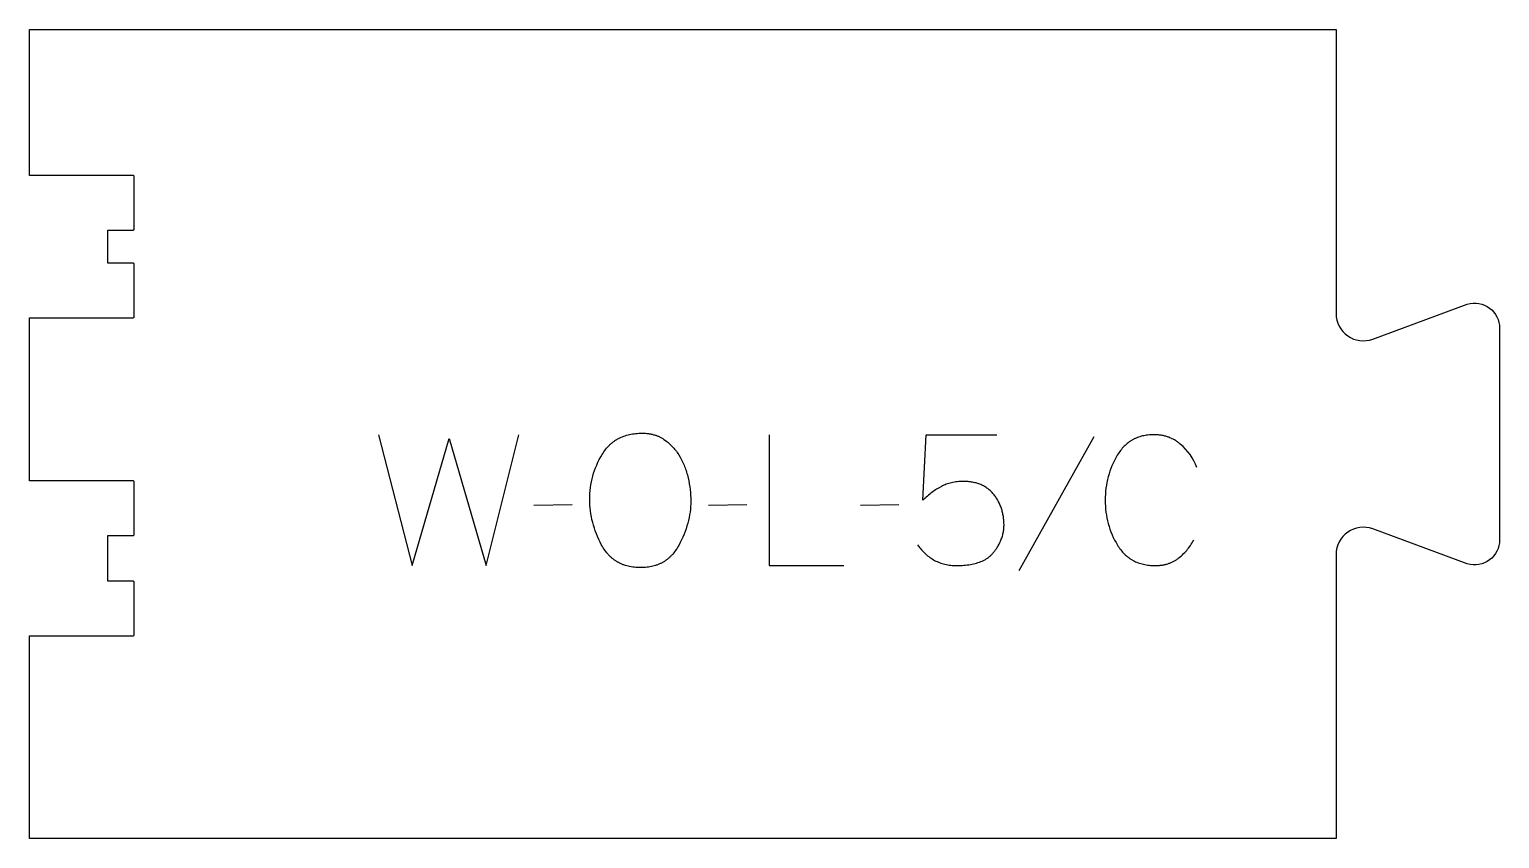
# Model space of a CAD drawing. Extents: x -159 to 178, y -93 to 93.
import ezdxf

# ---------------------------------------------------------------- set-up
doc = ezdxf.new("R2010")
doc.units = 0
doc.layers.add('1_ANYTOOL_1MMDEEP_LABELS_S', color=2, linetype='CONTINUOUS')
doc.layers.add('4_ANYTOOL_CUTTHROUGH_OUTSI', color=5, linetype='CONTINUOUS')

msp = doc.modelspace()

# ---------------------------------------------------------------- linework, layer by layer
at = {"layer": '1_ANYTOOL_1MMDEEP_LABELS_S'}
for p, q in [((84.62, -0.47), (67.43, -31.24)), ((-34.95, -16.11), (-43.74, -16.2)), ((5.08, -16.11), (-3.71, -16.2)), ((39.96, -16.11), (31.18, -16.2))]:
    msp.add_line(p, q, dxfattribs=at)
msp.add_lwpolyline([(-18.88, 0.34), (-18.51, 0.34), (-18.14, 0.32), (-17.79, 0.29), (-17.61, 0.27), (-17.44, 0.25), (-17.26, 0.22), (-17.09, 0.2), (-16.92, 0.17), (-16.76, 0.13), (-16.59, 0.1), (-16.43, 0.06), (-16.27, 0.01), (-16.11, -0.03), (-15.95, -0.08), (-15.79, -0.13), (-15.64, -0.19), (-15.48, -0.24), (-15.33, -0.3), (-15.18, -0.37), (-15.03, -0.43), (-14.89, -0.5), (-14.74, -0.57), (-14.6, -0.65), (-14.46, -0.73), (-14.32, -0.81), (-14.18, -0.89), (-14.05, -0.98), (-13.91, -1.06), (-13.52, -1.34), (-13.27, -1.53), (-13.02, -1.73), (-12.78, -1.94), (-12.54, -2.15), (-12.31, -2.36), (-12.09, -2.59), (-11.87, -2.82), (-11.66, -3.05), (-11.46, -3.3), (-11.26, -3.55), (-11.06, -3.8), (-10.88, -4.06), (-10.7, -4.33), (-10.52, -4.6), (-10.18, -5.17), (-10.02, -5.46), (-9.86, -5.75), (-9.71, -6.05), (-9.57, -6.35), (-9.43, -6.66), (-9.3, -6.96), (-9.17, -7.28), (-9.05, -7.59), (-8.94, -7.91), (-8.83, -8.23), (-8.73, -8.56), (-8.63, -8.89), (-8.54, -9.22), (-8.46, -9.56), (-8.23, -10.58), (-8.1, -11.26), (-7.99, -11.93), (-7.9, -12.59), (-7.83, -13.24), (-7.78, -13.89), (-7.75, -14.54), (-7.74, -15.17), (-7.75, -15.81), (-7.78, -16.45), (-7.84, -17.08), (-7.91, -17.72), (-8.01, -18.36), (-8.13, -19), (-8.27, -19.63), (-8.43, -20.27), (-8.62, -20.91), (-8.83, -21.55), (-9.05, -22.18), (-9.3, -22.82), (-9.58, -23.46), (-9.87, -24.1), (-10.19, -24.73), (-10.52, -25.37), (-10.7, -25.69), (-10.88, -25.99), (-11.07, -26.28), (-11.26, -26.57), (-11.46, -26.84), (-11.67, -27.1), (-11.88, -27.36), (-12.1, -27.6), (-12.21, -27.72), (-12.32, -27.84), (-12.44, -27.95), (-12.55, -28.06), (-12.67, -28.17), (-12.79, -28.28), (-12.91, -28.38), (-13.03, -28.48), (-13.16, -28.58), (-13.28, -28.67), (-13.41, -28.77), (-13.54, -28.86), (-13.67, -28.95), (-13.8, -29.03), (-13.93, -29.12), (-14.07, -29.2), (-14.21, -29.27), (-14.34, -29.35), (-14.48, -29.42), (-14.63, -29.5), (-14.77, -29.56), (-14.91, -29.63), (-15.06, -29.69), (-15.21, -29.75), (-15.36, -29.81), (-15.51, -29.87), (-15.66, -29.92), (-15.81, -29.97), (-16.13, -30.07), (-16.45, -30.15), (-16.77, -30.23), (-17.1, -30.29), (-17.44, -30.35), (-17.78, -30.39), (-18.13, -30.43), (-18.49, -30.45), (-18.85, -30.47), (-19.22, -30.47), (-19.61, -30.47), (-19.98, -30.45), (-20.35, -30.43), (-20.71, -30.39), (-21.07, -30.34), (-21.42, -30.29), (-21.76, -30.22), (-22.1, -30.15), (-22.43, -30.06), (-22.75, -29.97), (-22.91, -29.91), (-23.07, -29.86), (-23.22, -29.8), (-23.38, -29.74), (-23.53, -29.68), (-23.68, -29.62), (-23.83, -29.55), (-23.98, -29.48), (-24.12, -29.41), (-24.27, -29.33), (-24.41, -29.25), (-24.55, -29.18), (-24.69, -29.09), (-24.83, -29.01), (-24.96, -28.92), (-25.1, -28.83), (-25.23, -28.74), (-25.36, -28.64), (-25.49, -28.55), (-25.62, -28.45), (-25.74, -28.34), (-25.87, -28.24), (-25.99, -28.13), (-26.11, -28.02), (-26.23, -27.91), (-26.35, -27.79), (-26.46, -27.67), (-26.58, -27.55), (-26.69, -27.43), (-26.8, -27.31), (-27.02, -27.05), (-27.23, -26.78), (-27.43, -26.5), (-27.63, -26.21), (-27.82, -25.91), (-28, -25.6), (-28.18, -25.29), (-28.51, -24.64), (-28.82, -23.99), (-29.11, -23.34), (-29.38, -22.69), (-29.63, -22.04), (-29.85, -21.39), (-30.06, -20.74), (-30.24, -20.09), (-30.4, -19.44), (-30.54, -18.79), (-30.66, -18.14), (-30.75, -17.48), (-30.83, -16.83), (-30.88, -16.18), (-30.91, -15.52), (-30.92, -14.87), (-30.91, -14.18), (-30.88, -13.49), (-30.82, -12.81), (-30.74, -12.13), (-30.64, -11.46), (-30.52, -10.8), (-30.37, -10.14), (-30.21, -9.49), (-30.02, -8.85), (-29.8, -8.21), (-29.57, -7.58), (-29.31, -6.95), (-29.03, -6.33), (-28.73, -5.71), (-28.4, -5.1), (-28.05, -4.5), (-27.87, -4.2), (-27.67, -3.91), (-27.48, -3.63), (-27.27, -3.36), (-27.06, -3.1), (-26.84, -2.85), (-26.62, -2.61), (-26.39, -2.38), (-26.27, -2.27), (-26.15, -2.16), (-26.03, -2.05), (-25.9, -1.95), (-25.78, -1.84), (-25.65, -1.74), (-25.53, -1.64), (-25.4, -1.55), (-25.27, -1.46), (-25.13, -1.36), (-25, -1.28), (-24.86, -1.19), (-24.72, -1.11), (-24.59, -1.02), (-24.44, -0.94), (-24.3, -0.87), (-24.16, -0.79), (-24.01, -0.72), (-23.72, -0.58), (-23.41, -0.46), (-23.1, -0.34), (-22.79, -0.23), (-22.46, -0.13), (-22.14, -0.04), (-21.8, 0.04), (-21.46, 0.11), (-21.11, 0.17), (-20.75, 0.22), (-20.39, 0.27), (-20.02, 0.3), (-19.65, 0.32), (-19.27, 0.34)], close=True, dxfattribs=at)
for points in [[(-79.31, 0), (-71.59, -30), (-63.15, -0.9), (-54.67, -30), (-47.17, 0)], [(10.22, 0), (10.22, -30), (27.32, -30)], [(44.25, -25.24), (44.46, -25.54), (44.67, -25.82), (44.89, -26.09), (45.11, -26.36), (45.34, -26.61), (45.57, -26.86), (45.8, -27.1), (46.05, -27.32), (46.29, -27.54), (46.54, -27.75), (46.8, -27.95), (47.05, -28.14), (47.32, -28.32), (47.59, -28.49), (47.86, -28.66), (48.14, -28.81), (48.42, -28.95), (48.71, -29.09), (49, -29.21), (49.29, -29.33), (49.59, -29.44), (49.9, -29.54), (50.21, -29.62), (50.52, -29.7), (50.84, -29.77), (51.17, -29.83), (51.49, -29.88), (51.83, -29.93), (52.17, -29.96), (52.51, -29.98), (52.85, -30), (53.21, -30), (53.62, -30), (54.03, -29.98), (54.43, -29.96), (54.82, -29.94), (55.21, -29.9), (55.59, -29.86), (55.97, -29.8), (56.33, -29.74), (56.69, -29.67), (57.05, -29.6), (57.4, -29.51), (57.74, -29.42), (58.07, -29.32), (58.4, -29.21), (58.72, -29.1), (59.03, -28.97), (59.19, -28.9), (59.35, -28.83), (59.5, -28.75), (59.65, -28.67), (59.8, -28.58), (59.95, -28.49), (60.09, -28.4), (60.24, -28.3), (60.38, -28.2), (60.52, -28.09), (60.66, -27.98), (60.79, -27.87), (60.93, -27.75), (61.06, -27.62), (61.19, -27.5), (61.32, -27.36), (61.44, -27.23), (61.57, -27.09), (61.69, -26.94), (61.81, -26.8), (61.93, -26.64), (62.04, -26.49), (62.16, -26.32), (62.27, -26.16), (62.38, -25.99), (62.49, -25.82), (62.6, -25.64), (62.7, -25.46), (62.91, -25.08), (63.11, -24.69), (63.22, -24.44), (63.33, -24.19), (63.43, -23.95), (63.52, -23.71), (63.6, -23.46), (63.68, -23.22), (63.75, -22.98), (63.81, -22.74), (63.87, -22.49), (63.92, -22.25), (63.96, -22.02), (63.99, -21.78), (64.01, -21.54), (64.03, -21.3), (64.04, -21.06), (64.05, -20.83), (64.05, -20.56), (64.04, -20.3), (64.03, -20.04), (64.01, -19.78), (63.99, -19.52), (63.96, -19.27), (63.93, -19.02), (63.9, -18.77), (63.86, -18.53), (63.81, -18.28), (63.76, -18.04), (63.71, -17.81), (63.65, -17.57), (63.59, -17.34), (63.52, -17.11), (63.45, -16.89), (63.37, -16.66), (63.29, -16.44), (63.2, -16.22), (63.11, -16.01), (63.01, -15.79), (62.91, -15.58), (62.81, -15.38), (62.7, -15.17), (62.58, -14.97), (62.46, -14.77), (62.34, -14.57), (62.21, -14.38), (62.08, -14.19), (61.94, -14), (61.8, -13.81), (61.65, -13.63), (61.5, -13.45), (61.34, -13.28), (61.18, -13.11), (61.01, -12.95), (60.85, -12.79), (60.67, -12.64), (60.5, -12.49), (60.31, -12.35), (60.13, -12.22), (59.94, -12.09), (59.74, -11.97), (59.55, -11.85), (59.34, -11.74), (59.14, -11.64), (58.93, -11.54), (58.71, -11.44), (58.49, -11.35), (58.27, -11.27), (58.04, -11.2), (57.81, -11.12), (57.58, -11.06), (57.34, -11), (57.09, -10.94), (56.84, -10.9), (56.59, -10.85), (56.33, -10.82), (56.07, -10.79), (55.81, -10.76), (55.54, -10.74), (55.26, -10.73), (54.99, -10.72), (54.71, -10.71), (54.35, -10.72), (54.01, -10.73), (53.67, -10.75), (53.33, -10.79), (53, -10.83), (52.67, -10.88), (52.35, -10.94), (52.04, -11), (51.73, -11.08), (51.42, -11.17), (51.12, -11.26), (50.82, -11.37), (50.53, -11.48), (50.25, -11.6), (49.97, -11.73), (49.69, -11.87), (49.15, -12.16), (48.88, -12.32), (48.61, -12.49), (48.34, -12.66), (48.07, -12.84), (47.8, -13.03), (47.54, -13.22), (47.27, -13.42), (47.01, -13.63), (46.75, -13.85), (46.48, -14.07), (46.22, -14.3), (45.96, -14.54), (45.45, -15.04), (46.18, 0), (62.38, 0)]]:
    msp.add_lwpolyline(points, dxfattribs=at)
msp.add_lwpolyline([(108.23, -7.5, 0.131103), (104.46, -2.14), (104.31, -2.01), (104.15, -1.88), (103.99, -1.76), (103.82, -1.64), (103.66, -1.53), (103.49, -1.41), (103.32, -1.31), (103.15, -1.21), (102.98, -1.11), (102.8, -1.01), (102.62, -0.92), (102.44, -0.84), (102.26, -0.76), (102.07, -0.68), (101.89, -0.6), (101.7, -0.54), (101.51, -0.47), (101.31, -0.41), (101.12, -0.35), (100.92, -0.3), (100.72, -0.25), (100.52, -0.21), (100.31, -0.17), (100.11, -0.13), (99.9, -0.1), (99.69, -0.08), (99.47, -0.05), (99.26, -0.03), (99.04, -0.02), (98.82, -0.01), (98.6, 0), (98.38, 0), (98.03, 0), (97.7, -0.02), (97.36, -0.04), (97.04, -0.07), (96.71, -0.12), (96.4, -0.17), (96.09, -0.23), (95.78, -0.29), (95.48, -0.37), (95.18, -0.46), (94.89, -0.56), (94.61, -0.66), (94.33, -0.78), (94.19, -0.84), (94.06, -0.9), (93.92, -0.97), (93.79, -1.04), (93.65, -1.11), (93.52, -1.18), (93.39, -1.25), (93.26, -1.33), (93.14, -1.41), (93.01, -1.49), (92.89, -1.58), (92.76, -1.66), (92.52, -1.84), (92.28, -2.03), (92.05, -2.23), (91.82, -2.44), (91.6, -2.65), (91.39, -2.88), (91.17, -3.11), (90.97, -3.36), (90.77, -3.61), (90.57, -3.87), (90.38, -4.14), (90.2, -4.42), (90.02, -4.71), (89.68, -5.3), (89.37, -5.9), (89.07, -6.5), (88.8, -7.11), (88.55, -7.73), (88.32, -8.35), (88.12, -8.98), (87.93, -9.62), (87.77, -10.27), (87.63, -10.92), (87.51, -11.58), (87.41, -12.25), (87.33, -12.93), (87.28, -13.61), (87.24, -14.3), (87.23, -15), (87.24, -15.7), (87.28, -16.39), (87.33, -17.07), (87.41, -17.75), (87.51, -18.42), (87.63, -19.08), (87.77, -19.74), (87.94, -20.39), (88.13, -21.03), (88.34, -21.67), (88.57, -22.29), (88.82, -22.92), (89.1, -23.53), (89.4, -24.14), (89.72, -24.74), (90.06, -25.33), (90.24, -25.62), (90.43, -25.89), (90.63, -26.16), (90.83, -26.42), (91.03, -26.67), (91.24, -26.92), (91.46, -27.15), (91.68, -27.37), (91.91, -27.59), (92.14, -27.79), (92.38, -27.99), (92.63, -28.18), (92.75, -28.27), (92.88, -28.35), (93, -28.44), (93.13, -28.52), (93.26, -28.6), (93.39, -28.68), (93.53, -28.76), (93.66, -28.83), (93.94, -28.97), (94.21, -29.11), (94.5, -29.23), (94.79, -29.34), (95.09, -29.45), (95.39, -29.54), (95.7, -29.63), (96.01, -29.71), (96.33, -29.78), (96.65, -29.84), (96.98, -29.89), (97.32, -29.93), (97.66, -29.96), (98.01, -29.98), (98.36, -30), (98.72, -30), (99.1, -29.99), (99.48, -29.97), (99.66, -29.96), (99.84, -29.94), (100.02, -29.92), (100.2, -29.9), (100.38, -29.87), (100.56, -29.84), (100.73, -29.81), (100.9, -29.77), (101.07, -29.73), (101.24, -29.69), (101.4, -29.64), (101.57, -29.59), (101.73, -29.54), (101.89, -29.48), (102.05, -29.43), (102.21, -29.36), (102.36, -29.3), (102.52, -29.23), (102.67, -29.16), (102.82, -29.08), (102.97, -29.01), (103.11, -28.92), (103.26, -28.84), (103.4, -28.75), (103.54, -28.66), (103.68, -28.57), (103.81, -28.47), (103.95, -28.37), (104.21, -28.16), (104.47, -27.95), (104.73, -27.73), (104.98, -27.5), (105.22, -27.26), (105.46, -27.02), (105.69, -26.77), (105.92, -26.51), (106.14, -26.24), (106.36, -25.97), (106.57, -25.69), (106.78, -25.4), (106.98, -25.1), (107.17, -24.8), (107.36, -24.49), (107.55, -24.17)], format="xyb", dxfattribs=at)
at = {"layer": '4_ANYTOOL_CUTTHROUGH_OUTSI'}
msp.add_lwpolyline([(140.15, 27.78, 0.522094), (148.56, 21.91), (170.25, 29.93, -0.501976), (177.65, 24.42), (177.65, -24.09, -0.501971), (170.25, -29.6), (148.56, -21.59, 0.522099), (140.15, -27.45), (140.15, -92.59), (-159.35, -92.59), (-159.35, -46.09), (-135.6, -46.09, 0.414214), (-135.35, -45.84), (-135.35, -33.84, 0.414214), (-135.6, -33.59), (-141.35, -33.59), (-141.35, -23.09), (-135.6, -23.09, 0.414214), (-135.35, -22.84), (-135.35, -10.84, 0.414214), (-135.6, -10.59), (-159.35, -10.59), (-159.35, 26.82), (-135.6, 26.82, 0.414214), (-135.35, 27.07), (-135.35, 39.07, 0.414214), (-135.6, 39.32), (-141.35, 39.32), (-141.35, 46.91), (-135.6, 46.91, 0.414214), (-135.35, 47.16), (-135.35, 59.16, 0.414214), (-135.6, 59.41), (-159.35, 59.41), (-159.35, 92.91), (140.15, 92.91)], format="xyb", close=True, dxfattribs=at)

doc.saveas('drawing.dxf')
